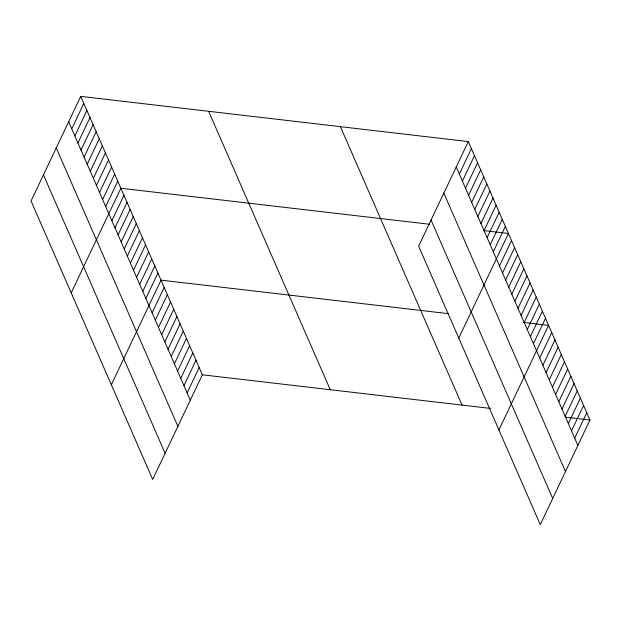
<?xml version="1.0" encoding="UTF-8"?>
<svg xmlns="http://www.w3.org/2000/svg" width="621" height="621" viewBox="0 0 621 621"><rect width="100%" height="100%" fill="white"/><g stroke="black" fill="none" stroke-linecap="round" stroke-linejoin="round"><path stroke-width="0.93" d="M80.722 96.379L31.05 200.994L152.696 479.42L202.368 374.805L80.722 96.379L468.304 141.58L589.95 420.006L540.278 524.621L418.632 246.195L468.304 141.58M71.749 128.85L83.812 103.443M74.838 135.921L86.901 110.515M77.92 142.993L89.991 117.579M81.009 150.057L93.072 124.65M84.099 157.129L96.162 131.714M87.188 164.192L99.251 138.786M90.278 171.264L102.341 145.85M93.36 178.328L105.43 152.921M96.449 185.4L108.512 159.993M99.539 192.463L111.601 167.057M102.628 199.535L114.691 174.128M105.717 206.599L117.78 181.192M71.19 292.871L120.87 188.264L429.74 224.282M111.889 220.734L123.952 195.328M114.978 227.806L127.041 202.399M118.068 234.87L130.131 209.463M121.157 241.942L133.22 216.535M124.247 249.005L136.309 223.599M127.328 256.077L139.391 230.67M130.418 263.141L142.481 237.734M133.507 270.213L145.57 244.806M136.597 277.276L148.66 251.87M139.686 284.348L151.749 258.941M142.768 291.412L154.839 266.005M145.857 298.484L157.92 273.077M111.338 384.756L161.01 280.141L448.416 313.659M152.129 312.829L164.192 287.422M155.312 320.11L167.375 294.703M158.495 327.391L170.558 301.985M161.67 334.68L173.74 309.274M164.852 341.961L176.915 316.555M168.035 349.243L180.098 323.836M171.217 356.524L183.28 331.117M174.4 363.805L186.463 338.398M177.583 371.086L189.646 345.68M180.765 378.368L192.828 352.961M183.94 385.649L196.011 360.242M187.123 392.93L199.186 367.523M459.323 174.059L471.393 148.652M462.412 181.122L474.475 155.716M465.502 188.194L477.565 162.787M468.591 195.258L480.654 169.851M471.681 202.33L483.743 176.923M474.77 209.393L486.833 183.987M477.852 216.465L489.915 191.058M480.941 223.529L493.004 198.122M484.031 230.601L496.094 205.194M487.12 237.664L499.183 212.258M490.21 244.736L502.273 219.329M493.291 251.8L505.362 226.393M458.772 338.072L508.444 233.465L483.402 230.538M499.47 265.935L511.533 240.529M502.56 273.007L514.623 247.6M505.649 280.071L517.712 254.664M508.731 287.143L520.802 261.736M511.82 294.207L523.883 268.8M514.91 301.278L526.973 275.871M517.999 308.342L530.062 282.935M521.089 315.414L533.152 290.007M524.171 322.478L536.241 297.071M527.26 329.549L539.323 304.143M530.35 336.613L542.412 311.206M533.439 343.685L545.502 318.278M498.919 429.957L548.591 325.342L523.55 322.423M539.711 358.03L551.774 332.623M542.886 365.311L554.957 339.904M546.069 372.6L558.132 347.193M549.251 379.881L561.314 354.475M552.434 387.162L564.497 361.756M555.616 394.444L567.679 369.037M558.799 401.725L570.862 376.318M561.982 409.006L574.045 383.599M565.157 416.287L577.227 390.881M568.339 423.569L580.402 398.162M571.522 430.85L583.585 405.443M574.704 438.131L586.767 412.724M202.368 374.805L490.668 408.432M565.801 417.196L589.95 420.006M456.241 166.987L577.887 445.42M443.829 193.123L565.475 471.556M431.044 220.051L552.69 498.484M340.401 126.661L462.047 405.094M208.625 111.299L330.271 389.724M68.659 121.786L190.305 400.211M56.247 147.922L177.893 426.355M43.462 174.85L165.108 453.283"/></g></svg>
